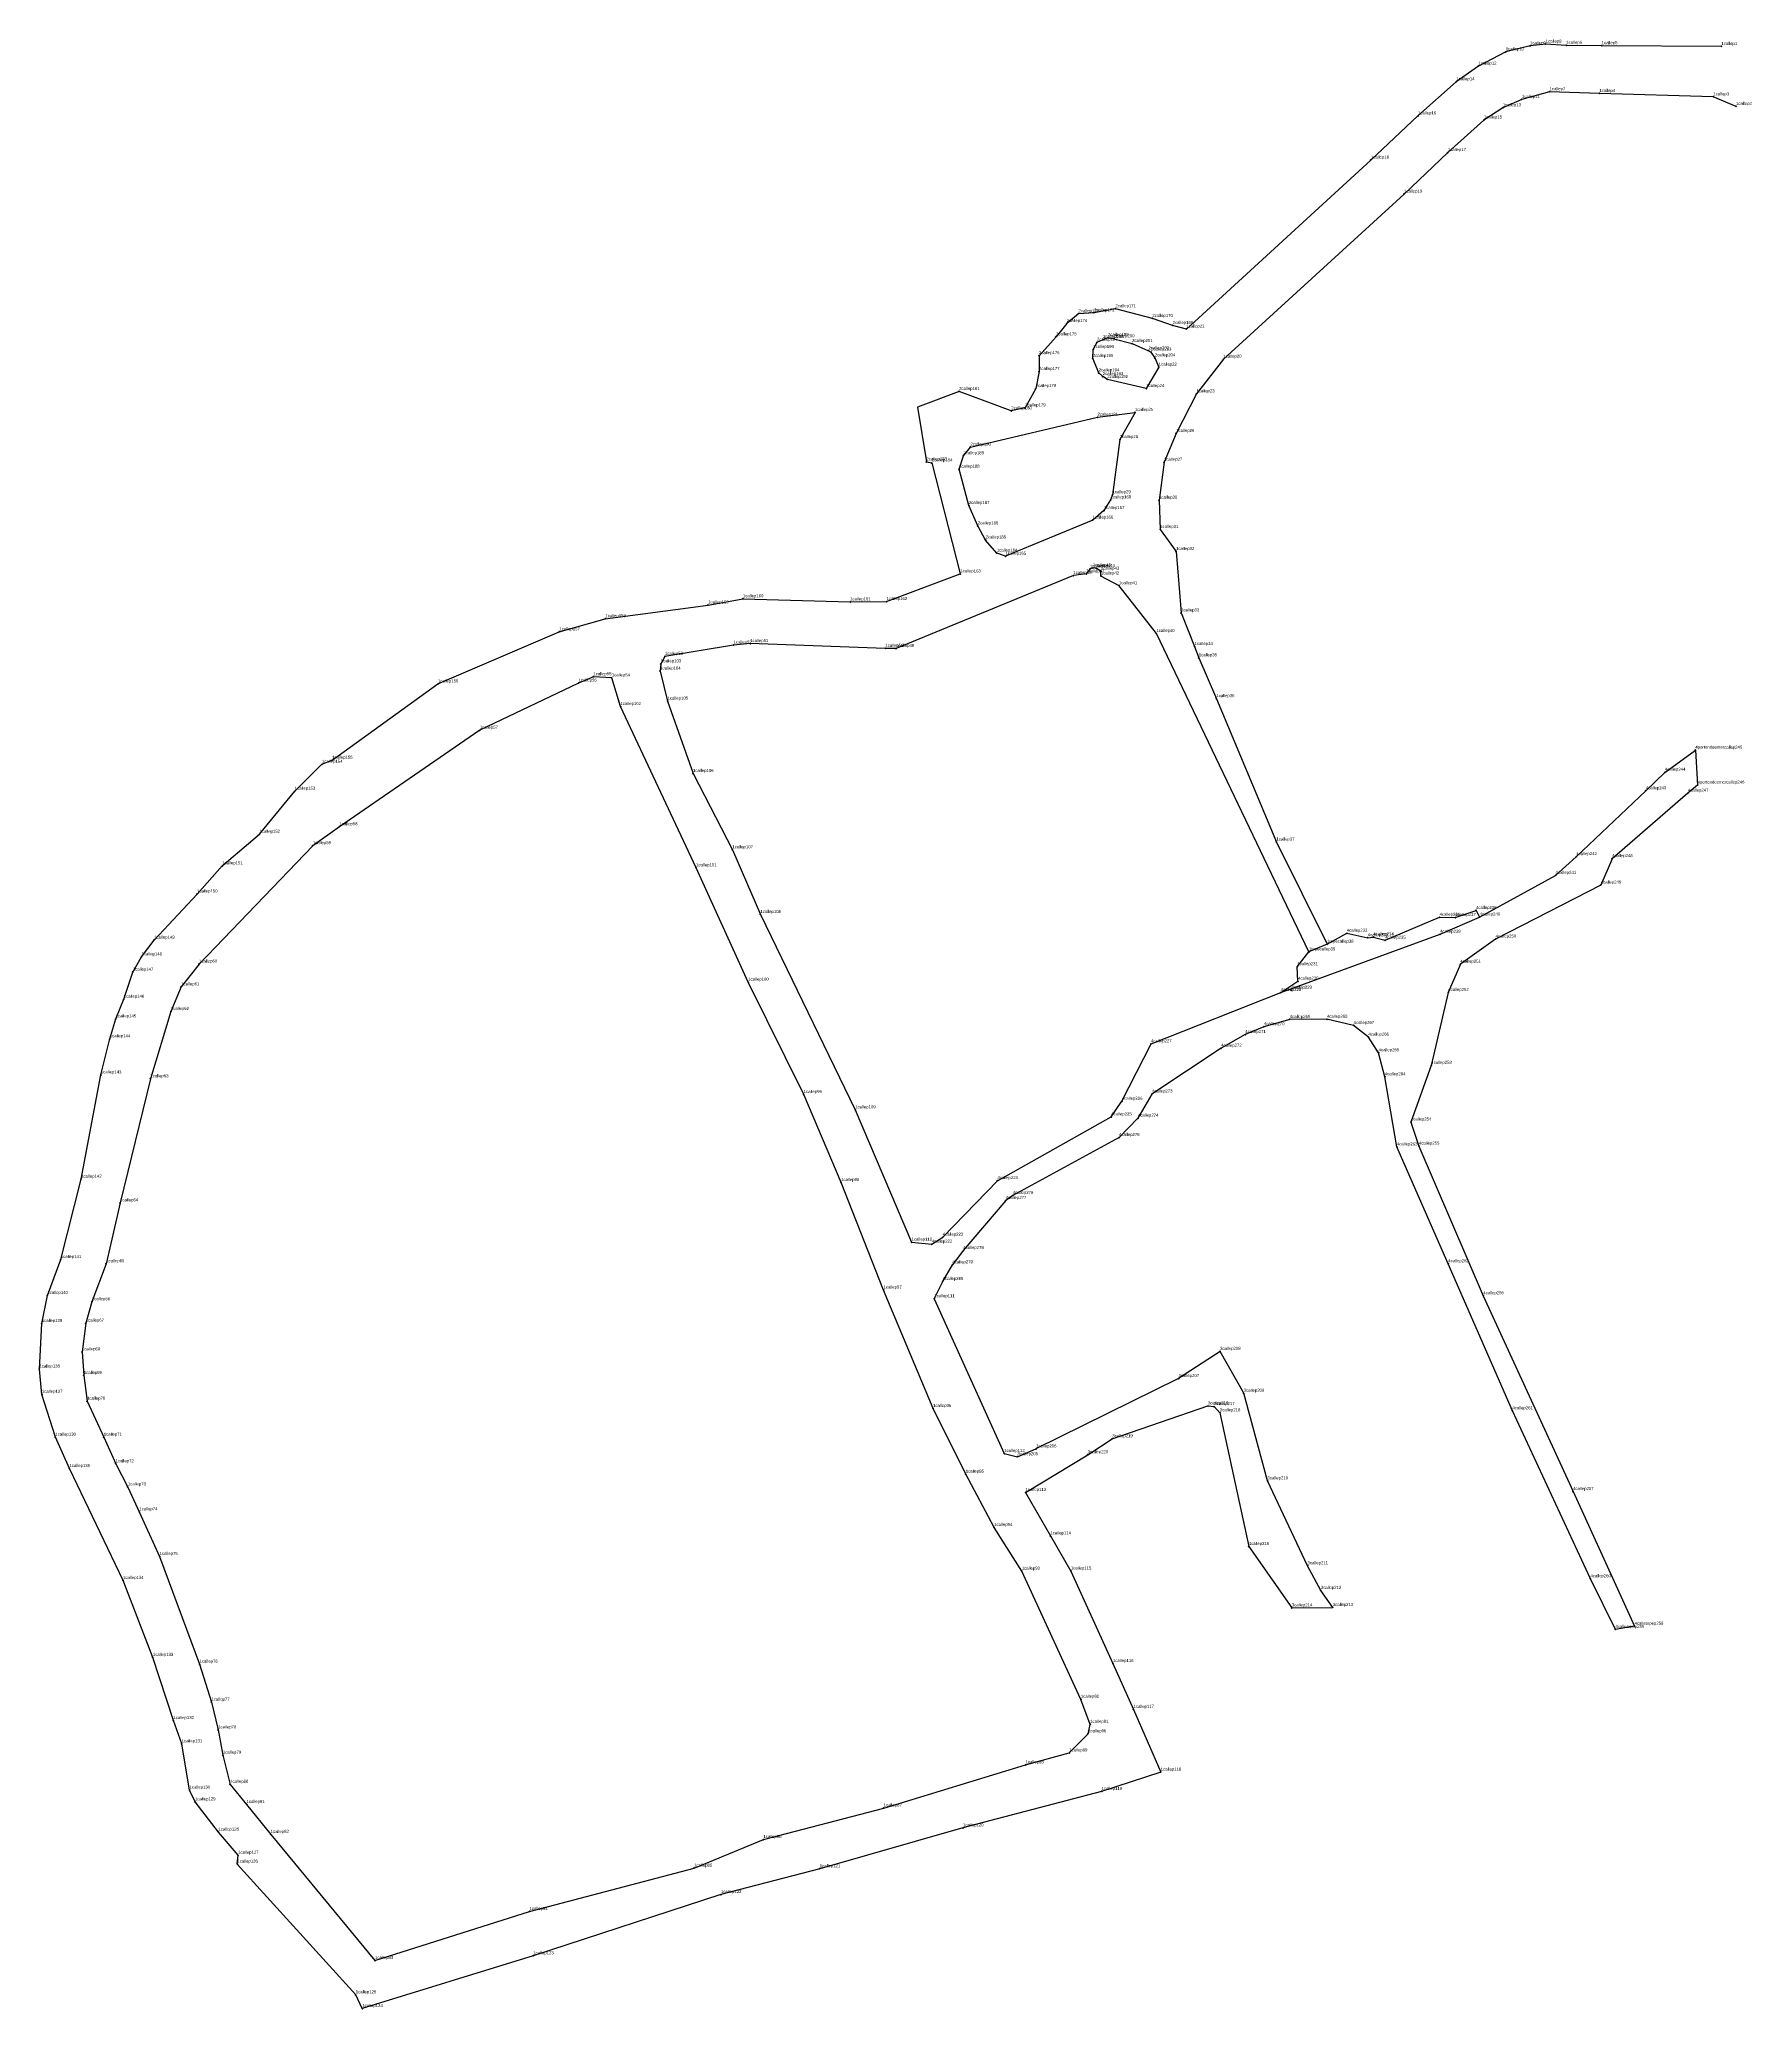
# Model space of a CAD drawing. Header units: millimetres. Extents: x 566258 to 574421, y 1333409 to 1335068.
# Drawn here: x 566257.6 to 566539.5, y 1333409.2 to 1333733.6 of the extents above; entities that cross this region are included whole.
import ezdxf

# ---------------------------------------------------------------- set-up
doc = ezdxf.new("R2010")
doc.units = ezdxf.units.MM
doc.layers.add('Point', color=5, linetype='Continuous', lineweight=100)
doc.layers.add('Point_Name', color=1, linetype='Continuous', lineweight=100)
doc.styles.get("Standard").update_dxf_attribs({"font": 'arial.ttf'})

msp = doc.modelspace()

# ---------------------------------------------------------------- linework, layer by layer
at = {"color": 5}
for points, elevation in [([(566534.57, 1333732.39), (566514.86, 1333732.52), (566509.02, 1333732.58), (566505.64, 1333732.78), (566503.06, 1333732.48), (566499.06, 1333731.49), (566494.55, 1333729.16), (566490.92, 1333726.58), (566484.6, 1333720.95), (566476.84, 1333713.68), (566446.46, 1333685.85), (566444.2, 1333686.44), (566440.87, 1333687.6), (566434.79, 1333689.2), (566431.27, 1333688.53), (566428.69, 1333688.38), (566426.76, 1333686.75), (566425.01, 1333684.58), (566422.2, 1333681.47), (566422.2, 1333678.86), (566421.65, 1333676.04), (566419.91, 1333672.88), (566417.63, 1333672.38), (566409.04, 1333675.58)], -0.46), ([(566439.85, 1333676.05), (566433.46, 1333677.55), (566432.69, 1333678.02), (566432.04, 1333678.63), (566431.05, 1333681.01), (566431.14, 1333682.49), (566431.75, 1333683.69), (566432.76, 1333684.13), (566433.57, 1333684.46), (566434.54, 1333684.26), (566437.53, 1333683.47), (566440.24, 1333682.27), (566440.62, 1333682.06), (566441.26, 1333681.11), (566441.91, 1333679.58)], 8.52), ([(566441.91, 1333679.58), (566439.85, 1333676.05)], 8.26), ([(566409.04, 1333675.58), (566402.19, 1333672.98)], -0.46), ([(566402.19, 1333672.98), (566403.65, 1333663.97), (566404.54, 1333663.8)], -0.46), ([(566410.9, 1333666.41), (566431.83, 1333671.33), (566438.01, 1333672.13)], 9.4), ([(566438.01, 1333672.13), (566435.52, 1333667.65), (566434.31, 1333658.56), (566433.99, 1333657.71), (566432.88, 1333655.95), (566431.04, 1333654.39), (566416.69, 1333648.43), (566415.25, 1333648.95)], 8.77), ([(566415.25, 1333648.95), (566413.4, 1333651.11), (566412.12, 1333653.43), (566410.65, 1333656.79), (566409.03, 1333662.76), (566409.76, 1333664.99), (566410.9, 1333666.41)], 9.72), ([(566404.54, 1333663.8), (566409.23, 1333645.52)], -0.46), ([(566338.9, 1333417.94), (566310.75, 1333409.25), (566309.68, 1333411.51), (566290.18, 1333433.04), (566290.31, 1333434.5), (566287.06, 1333438.32), (566283.21, 1333443.28), (566282.32, 1333445.24), (566281.02, 1333452.83), (566279.65, 1333456.67), (566276.26, 1333467.09), (566271.36, 1333479.77), (566262.54, 1333498.19), (566260.21, 1333503.35), (566258.01, 1333510.41), (566257.58, 1333514.58), (566257.97, 1333522.07), (566258.9, 1333526.7), (566261.1, 1333532.6), (566264.46, 1333545.85), (566267.71, 1333563.01), (566269.17, 1333568.94), (566270.15, 1333572.23), (566271.47, 1333575.48), (566272.97, 1333579.94), (566274.39, 1333582.44), (566276.48, 1333585.21), (566283.54, 1333592.81), (566287.69, 1333597.45), (566293.82, 1333602.64), (566299.63, 1333609.73), (566304.12, 1333614.17), (566305.78, 1333614.85), (566323.2, 1333627.41), (566343.2, 1333635.99), (566350.78, 1333638.15), (566367.71, 1333640.4), (566373.43, 1333641.43), (566391.1, 1333640.91), (566397.11, 1333640.97), (566409.23, 1333645.52)], 11.87), ([(566351.85, 1333628.39), (566348.81, 1333628.59), (566346.37, 1333627.55), (566330.11, 1333619.78), (566306.98, 1333603.89), (566302.61, 1333600.77), (566283.87, 1333581.27), (566280.93, 1333577.52), (566279.23, 1333573.48), (566275.86, 1333562.38), (566270.86, 1333541.94), (566268.58, 1333531.92), (566266.23, 1333525.66), (566265.23, 1333522.13), (566264.61, 1333517.39), (566264.89, 1333513.52), (566265.44, 1333509.28), (566268.18, 1333503.34), (566270.15, 1333498.97), (566272.14, 1333495.15), (566274.04, 1333491.06), (566277.38, 1333483.71), (566283.97, 1333465.97), (566285.92, 1333459.73), (566287.02, 1333455.14), (566287.81, 1333450.98), (566289, 1333446.18), (566291.7, 1333442.87), (566295.67, 1333437.94), (566312.85, 1333417.16), (566338.3, 1333425.24), (566365.4, 1333432.38), (566376.81, 1333437.08), (566396.62, 1333442.28), (566419.98, 1333449.39), (566427.18, 1333451.35), (566430.29, 1333454.51), (566430.63, 1333456.06), (566429.1, 1333460.18), (566419.36, 1333481.29), (566414.81, 1333488.49), (566410.13, 1333497.25), (566404.75, 1333508.09), (566396.6, 1333527.59), (566389.61, 1333545.28), (566383.45, 1333559.77), (566374.31, 1333578.29), (566365.72, 1333597.13), (566353.28, 1333623.68), (566351.85, 1333628.39)], 6.21), ([(566404.95, 1333526.15), (566406.35, 1333529), (566407.93, 1333531.73)], 9.73), ([(566404.95, 1333526.15), (566416.47, 1333500.66), (566418.65, 1333500.14), (566421.7, 1333501.42)], 9.73), ([(566430.22, 1333500.47), (566434.26, 1333503.09), (566450.01, 1333508.51), (566451.04, 1333508.4), (566451.98, 1333507.37), (566456.73, 1333485.34), (566463.83, 1333475.23), (566470.57, 1333475.31), (566468.6, 1333478.12), (566466.42, 1333482.17), (566459.83, 1333496.16), (566455.92, 1333510.59), (566452.01, 1333517.49), (566445.18, 1333513.01), (566421.7, 1333501.42)], 10.85), ([(566419.99, 1333494.26), (566430.22, 1333500.47)], 12.15), ([(566419.99, 1333494.26), (566424.08, 1333487.1), (566427.44, 1333481.31), (566434.38, 1333466.07), (566437.75, 1333458.53), (566442.24, 1333448.19), (566432.51, 1333445.01), (566409.68, 1333439.01), (566386.09, 1333432.28), (566369.82, 1333428.02), (566338.9, 1333417.94)], 12.15)]:
    msp.add_lwpolyline(points, dxfattribs=dict(at, elevation=elevation))
for points in [[(566536.98, 1333722.52), (566533.24, 1333724.1), (566514.48, 1333724.65), (566506.27, 1333724.94), (566501.7, 1333723.68), (566498.58, 1333722.3), (566495.45, 1333720.28), (566489.52, 1333714.91), (566482.31, 1333708.08), (566452.56, 1333680.88), (566448.12, 1333675.17), (566444.78, 1333668.66), (566442.79, 1333663.91), (566441.97, 1333657.67), (566442.16, 1333652.86), (566444.77, 1333649.2), (566445.6, 1333639.11), (566447.82, 1333633.56), (566448.5, 1333631.7), (566451.4, 1333624.98), (566461.29, 1333601.37), (566469.64, 1333584.55), (566466.64, 1333583.28), (566441.54, 1333635.71), (566435.37, 1333643.58), (566432.4, 1333645.18), (566432.4, 1333645.98), (566431.69, 1333646.4), (566431.07, 1333646.52), (566430.57, 1333646.32), (566429.98, 1333645.53), (566427.85, 1333645.25), (566398.65, 1333633.24), (566396.89, 1333633.27), (566374.64, 1333634.05), (566371.9, 1333633.81), (566360.58, 1333631.95)], [(566360.58, 1333631.95), (566359.9, 1333630.71), (566359.81, 1333629.53), (566361.03, 1333624.58), (566365.23, 1333612.65), (566371.71, 1333600.09), (566376.32, 1333589.44), (566391.93, 1333557.26)], [(566404.54, 1333535.14), (566406.34, 1333536.29), (566415.34, 1333545.6), (566434.09, 1333556.09), (566435.85, 1333558.67), (566440.65, 1333568.11), (566462, 1333576.58), (566488.25, 1333586.18), (566494.76, 1333589.02), (566507.27, 1333595.88), (566510.68, 1333598.96), (566522.12, 1333609.81), (566525.26, 1333612.85), (566530.28, 1333616.51), (566530.64, 1333610.75), (566529.06, 1333609.42), (566516.57, 1333598.63), (566514.7, 1333594.29), (566497.39, 1333585.39), (566491.58, 1333581.24), (566489.58, 1333576.59), (566486.8, 1333564.59), (566483.43, 1333555.26), (566484.75, 1333551.29), (566495.36, 1333526.65), (566510.15, 1333494.39), (566520.28, 1333472.22), (566517.13, 1333471.7), (566513, 1333480.04), (566500.15, 1333507.7), (566489.59, 1333531.92), (566481.14, 1333551.15), (566479.16, 1333562.71), (566478.13, 1333566.67), (566476.44, 1333569.25), (566474.01, 1333571.16), (566469.61, 1333572.18), (566463.49, 1333572.16), (566459.24, 1333570.96), (566456.16, 1333569.66), (566452.19, 1333567.41), (566440.8, 1333559.87), (566438.48, 1333555.89), (566435.38, 1333552.71), (566417.89, 1333543.17), (566416.73, 1333542.32), (566409.72, 1333534.1), (566407.93, 1333531.73)], [(566469.64, 1333584.55), (566472.9, 1333586.35), (566476.34, 1333585.61), (566477.23, 1333585.73), (566479.2, 1333585.19), (566488.16, 1333588.97), (566490.74, 1333588.93), (566494.17, 1333590.1), (566494.76, 1333589.02)], [(566462, 1333576.58), (566464.84, 1333578.45), (566464.73, 1333580.84), (566466.64, 1333583.28)], [(566391.93, 1333557.26), (566401.22, 1333535.47)], [(566401.22, 1333535.47), (566404.54, 1333535.14)]]:
    msp.add_lwpolyline(points, dxfattribs=at)
at = {"layer": 'Point', "color": 5}
for p in [(566499.06, 1333731.49, 4.2), (566503.06, 1333732.48, 3.71), (566505.64, 1333732.78, 3.4), (566509.02, 1333732.58, 3.03), (566514.86, 1333732.52, 2.32), (566534.57, 1333732.39, -0.46), (566494.55, 1333729.16, 4.65), (566490.92, 1333726.58, 5.18), (566501.7, 1333723.68, 4.07), (566506.27, 1333724.94, 3.41), (566514.48, 1333724.65, 2.52), (566533.24, 1333724.1, 0.56), (566484.6, 1333720.95, 5.62), (566495.45, 1333720.28, 5.11), (566498.58, 1333722.3, 4.65), (566536.98, 1333722.52), (566489.52, 1333714.91, 5.79), (566476.84, 1333713.68, 6.27), (566482.31, 1333708.08, 6.39), (566428.69, 1333688.38, 8.65), (566431.27, 1333688.53, 8.66), (566434.79, 1333689.2, 8.61), (566425.01, 1333684.58, 8.76), (566426.76, 1333686.75, 8.7), (566440.87, 1333687.6, 8.42), (566444.2, 1333686.44, 8.11), (566446.46, 1333685.85, 7.87), (566422.2, 1333681.47, 9), (566431.14, 1333682.49, 8.86), (566431.75, 1333683.69, 8.83), (566432.76, 1333684.13, 8.74), (566433.57, 1333684.46, 8.61), (566434.54, 1333684.26, 8.56), (566437.53, 1333683.47, 8.6), (566440.24, 1333682.27, 8.42), (566440.62, 1333682.06, 8.41), (566422.2, 1333678.86, 9.12), (566431.05, 1333681.01, 8.84), (566432.04, 1333678.63, 8.94), (566441.26, 1333681.11, 8.34), (566441.91, 1333679.58, 8.26), (566452.56, 1333680.88, 7.77), (566409.04, 1333675.58, 9.6), (566421.65, 1333676.04, 9.18), (566432.69, 1333678.02, 8.82), (566433.46, 1333677.55, 8.88), (566439.85, 1333676.05, 8.52), (566448.12, 1333675.17, 8.19), (566417.63, 1333672.38, 9.23), (566419.91, 1333672.88, 9.14), (566438.01, 1333672.13, 8.77), (566431.83, 1333671.33, 9.11), (566444.78, 1333668.66, 8.55), (566410.9, 1333666.41, 9.4), (566435.52, 1333667.65, 9.04), (566403.65, 1333663.97, 9.51), (566404.54, 1333663.8, 9.13), (566409.03, 1333662.76, 9.49), (566409.76, 1333664.99, 9.43), (566442.79, 1333663.91, 8.96), (566410.65, 1333656.79, 9.56), (566432.88, 1333655.95, 9.68), (566433.99, 1333657.71, 9.51), (566434.31, 1333658.56, 9.47), (566441.97, 1333657.67, 9.3), (566412.12, 1333653.43, 9.63), (566431.04, 1333654.39, 9.73), (566442.16, 1333652.86, 9.54), (566413.4, 1333651.11, 9.59), (566415.25, 1333648.95, 9.72), (566444.77, 1333649.2, 9.76), (566416.69, 1333648.43, 9.76), (566430.57, 1333646.32, 10.34), (566431.07, 1333646.52, 10.18), (566431.69, 1333646.4, 10.15), (566432.4, 1333645.98, 10.17), (566409.23, 1333645.52, 9.73), (566427.85, 1333645.25, 10.11), (566429.98, 1333645.53, 10.24), (566432.4, 1333645.18, 10.58), (566435.37, 1333643.58, 10.22), (566367.71, 1333640.4, 7.35), (566373.43, 1333641.43, 8.2), (566391.1, 1333640.91, 9.14), (566397.11, 1333640.97, 9.48), (566343.2, 1333635.99, 5.58), (566350.78, 1333638.15, 5.87), (566445.6, 1333639.11, 10.23), (566371.9, 1333633.81, 7.29), (566374.64, 1333634.05, 7.55), (566396.89, 1333633.27, 9.32), (566398.65, 1333633.24, 9.49), (566441.54, 1333635.71, 10.34), (566447.82, 1333633.56, 10.64), (566359.81, 1333629.53, 6.67), (566359.9, 1333630.71, 6.6), (566360.58, 1333631.95, 6.81), (566448.5, 1333631.7, 10.69), (566323.2, 1333627.41, 4.99), (566346.37, 1333627.55, 5.65), (566348.81, 1333628.59, 5.86), (566351.85, 1333628.39, 6.21), (566353.28, 1333623.68, 6.92), (566361.03, 1333624.58, 6.62), (566451.4, 1333624.98, 11.39), (566330.11, 1333619.78, 5.3), (566530.28, 1333616.51, 6.96), (566304.12, 1333614.17, 5.27), (566305.78, 1333614.85, 5.26), (566365.23, 1333612.65, 7.79), (566525.26, 1333612.85, 8.67), (566530.64, 1333610.75, 6.87), (566299.63, 1333609.73, 5.35), (566522.12, 1333609.81, 9.23), (566529.06, 1333609.42, 7.83), (566306.98, 1333603.89, 5.42), (566293.82, 1333602.64, 5.34), (566302.61, 1333600.77, 5.62), (566461.29, 1333601.37, 11.89), (566287.69, 1333597.45, 5.55), (566365.72, 1333597.13, 7), (566371.71, 1333600.09, 6.76), (566510.68, 1333598.96, 10.84), (566516.57, 1333598.63, 9.66), (566507.27, 1333595.88, 11.28), (566514.7, 1333594.29, 10.91), (566283.54, 1333592.81, 5.93), (566376.32, 1333589.44, 7.72), (566488.16, 1333588.97, 12.74), (566490.74, 1333588.93, 12.47), (566494.17, 1333590.1, 12.64), (566494.76, 1333589.02, 12.99), (566276.48, 1333585.21, 6.22), (566469.64, 1333584.55, 13.18), (566472.9, 1333586.35, 17.09), (566476.34, 1333585.61, 17.41), (566477.23, 1333585.73, 17.31), (566479.2, 1333585.19, 13.02), (566488.25, 1333586.18, 12.76), (566497.39, 1333585.39, 12.35), (566274.39, 1333582.44, 6.37), (566283.87, 1333581.27, 6), (566464.73, 1333580.84, 18.15), (566466.64, 1333583.28, 13.8), (566491.58, 1333581.24, 14.15), (566272.97, 1333579.94, 6.38), (566280.93, 1333577.52, 5.99), (566374.31, 1333578.29, 7.86), (566464.84, 1333578.45, 16.89), (566271.47, 1333575.48, 6.37), (566462, 1333576.58, 13.85), (566463.76, 1333576.97, 16.6), (566489.58, 1333576.59, 13.08), (566270.15, 1333572.23, 6.46), (566279.23, 1333573.48, 6.2), (566463.49, 1333572.16, 12.46), (566469.61, 1333572.18, 12.84), (566474.01, 1333571.16, 12.93), (566269.17, 1333568.94, 6.52), (566440.65, 1333568.11, 11.91), (566456.16, 1333569.66, 12.88), (566459.24, 1333570.96, 12.78), (566476.44, 1333569.25, 12.62), (566452.19, 1333567.41, 12.88), (566478.13, 1333566.67, 13.24), (566486.8, 1333564.59, 14.89), (566267.71, 1333563.01, 6.64), (566275.86, 1333562.38, 6.49), (566479.16, 1333562.71, 13.28), (566383.45, 1333559.77, 8.57), (566435.85, 1333558.67, 9.08), (566440.8, 1333559.87, 12.08), (566391.93, 1333557.26, 9.01), (566434.09, 1333556.09, 9.8), (566438.48, 1333555.89, 12.06), (566483.43, 1333555.26, 16.67), (566435.38, 1333552.71, 11.89), (566481.14, 1333551.15, 13.75), (566484.75, 1333551.29, 13.89), (566264.46, 1333545.85, 7.46), (566389.61, 1333545.28, 8.86), (566415.34, 1333545.6, 9.98), (566270.86, 1333541.94, 7.59), (566416.73, 1333542.32, 10.13), (566417.89, 1333543.17, 10.3), (566401.22, 1333535.47, 9.33), (566406.34, 1333536.29, 9.47), (566261.1, 1333532.6, 8.39), (566404.54, 1333535.14, 9.39), (566409.72, 1333534.1, 9.6), (566268.58, 1333531.92, 8.11), (566406.35, 1333529, 9.64), (566407.93, 1333531.73, 9.59), (566489.59, 1333531.92, 14.43), (566258.9, 1333526.7, 8.68), (566266.23, 1333525.66, 8.5), (566396.6, 1333527.59, 9.41), (566404.95, 1333526.15, 9.73), (566495.36, 1333526.65, 14.74), (566257.97, 1333522.07, 9.04), (566265.23, 1333522.13, 8.82), (566264.61, 1333517.39, 9.21), (566452.01, 1333517.49, 12.46), (566257.58, 1333514.58, 9.47), (566264.89, 1333513.52, 9.5), (566445.18, 1333513.01, 11.78), (566258.01, 1333510.41, 9.58), (566455.92, 1333510.59, 12.37), (566265.44, 1333509.28, 9.97), (566404.75, 1333508.09, 9.93), (566450.01, 1333508.51, 11.99), (566451.04, 1333508.4, 12.13), (566451.98, 1333507.37, 12.31), (566500.15, 1333507.7, 15.07), (566260.21, 1333503.35, 9.89), (566268.18, 1333503.34, 10.13), (566434.26, 1333503.09, 10.9), (566416.47, 1333500.66, 10.45), (566418.65, 1333500.14, 10.78), (566421.7, 1333501.42, 11.93), (566430.22, 1333500.47, 10.85), (566262.54, 1333498.19, 10.26), (566270.15, 1333498.97, 10.32), (566410.13, 1333497.25, 10.42), (566272.14, 1333495.15, 10.57), (566419.99, 1333494.26, 12.15), (566459.83, 1333496.16, 12.45), (566510.15, 1333494.39, 14.96), (566274.04, 1333491.06, 11.02), (566414.81, 1333488.49, 10.93), (566424.08, 1333487.1, 11.07), (566277.38, 1333483.71, 11.03), (566456.73, 1333485.34, 12.67), (566419.36, 1333481.29, 11.12), (566427.44, 1333481.31, 11.32), (566466.42, 1333482.17, 12.33), (566271.36, 1333479.77, 11.3), (566468.6, 1333478.12, 14.14), (566513, 1333480.04, 15.46), (566463.83, 1333475.23, 14.58), (566470.57, 1333475.31, 14.19), (566517.13, 1333471.7, 15.44), (566520.28, 1333472.22, 15.43), (566276.26, 1333467.09, 11.89), (566283.97, 1333465.97, 11.93), (566434.38, 1333466.07, 12.35), (566285.92, 1333459.73, 12.13), (566429.1, 1333460.18, 12.36), (566437.75, 1333458.53, 12.6), (566279.65, 1333456.67, 12.29), (566287.02, 1333455.14, 12.22), (566430.29, 1333454.51, 12.62), (566430.63, 1333456.06, 12.58), (566281.02, 1333452.83, 12.47), (566427.18, 1333451.35, 12.64), (566287.81, 1333450.98, 12.74), (566419.98, 1333449.39, 12.56), (566442.24, 1333448.19, 13.17), (566282.32, 1333445.24, 12.74), (566289, 1333446.18, 12.56), (566432.51, 1333445.01, 12.86), (566283.21, 1333443.28, 12.75), (566291.7, 1333442.87, 12.61), (566396.62, 1333442.28, 12.7), (566287.06, 1333438.32, 13.18), (566409.68, 1333439.01, 12.13), (566295.67, 1333437.94, 12.49), (566376.81, 1333437.08, 11.52), (566290.18, 1333433.04, 13.62), (566290.31, 1333434.5, 12.93), (566365.4, 1333432.38, 14.53), (566386.09, 1333432.28, 11.63), (566338.3, 1333425.24, 11.88), (566369.82, 1333428.02, 11.61), (566312.85, 1333417.16, 12.61), (566338.9, 1333417.94, 11.87), (566309.68, 1333411.51, 12.89), (566310.75, 1333409.25, 12.92)]:
    msp.add_point(p, dxfattribs=at)

# ---------------------------------------------------------------- texts
at = {"layer": 'Point_Name', "color": 5}
for s, p in [('1callep9', (566503.06, 1333732.73, -392.82)), ('1callep8', (566505.64, 1333733.03, -392.82)), ('1callep6', (566509.02, 1333732.83, -392.82)), ('1callep5', (566514.86, 1333732.77, -392.82)), ('1callep10', (566499.06, 1333731.74, -392.82)), ('1callep1', (566534.57, 1333732.64, -392.82)), ('1callep14', (566490.92, 1333726.83, -392.82)), ('1callep12', (566494.55, 1333729.41, -392.82)), ('1callep11', (566501.7, 1333723.93, -392.82)), ('1callep7', (566506.27, 1333725.19, -392.82)), ('1callep4', (566514.48, 1333724.9, -392.82)), ('1callep3', (566533.24, 1333724.35, -392.82)), ('1callep16', (566484.6, 1333721.2, -392.82)), ('1callep15', (566495.45, 1333720.53, -392.82)), ('1callep13', (566498.58, 1333722.55, -392.82)), ('1callep2', (566536.98, 1333722.77, -392.82)), ('1callep18', (566476.84, 1333713.93, -392.82)), ('1callep17', (566489.52, 1333715.16, -392.82)), ('1callep19', (566482.31, 1333708.33, -392.82)), ('2callep173', (566428.69, 1333688.63, -392.82)), ('2callep172', (566431.27, 1333688.78, -392.82)), ('2callep171', (566434.79, 1333689.45, -392.82)), ('2callep170', (566440.87, 1333687.85, -392.82)), ('2callep175', (566425.01, 1333684.83, -392.82)), ('2callep174', (566426.76, 1333687, -392.82)), ('2callep198', (566432.76, 1333684.38, -392.82)), ('2callep199', (566433.57, 1333684.71, -392.82)), ('2callep200', (566434.54, 1333684.51, -392.82)), ('2callep169', (566444.2, 1333686.69, -392.82)), ('1callep21', (566446.46, 1333686.1, -392.82)), ('2callep176', (566422.2, 1333681.72, -392.82)), ('2callep195', (566431.05, 1333681.26, -392.82)), ('2callep196', (566431.14, 1333682.74, -392.82)), ('2callep197', (566431.75, 1333683.94, -392.82)), ('2callep201', (566437.53, 1333683.72, -392.82)), ('2callep202', (566440.24, 1333682.52, -392.82)), ('2callep203', (566440.62, 1333682.31, -392.82)), ('2callep204', (566441.26, 1333681.36, -392.82)), ('1callep20', (566452.56, 1333681.13, -392.82)), ('2callep177', (566422.2, 1333679.11, -392.82)), ('2callep194', (566432.04, 1333678.88, -392.82)), ('2callep193', (566432.69, 1333678.27, -392.82)), ('2callep192', (566433.46, 1333677.8, -392.82)), ('1callep22', (566441.91, 1333679.83, -392.82)), ('2callep181', (566409.04, 1333675.83, -392.82)), ('2callep178', (566421.65, 1333676.29, -392.82)), ('1callep24', (566439.85, 1333676.3, -392.82)), ('1callep23', (566448.12, 1333675.42, -392.82)), ('2callep180', (566417.63, 1333672.63, -392.82)), ('2callep179', (566419.91, 1333673.13, -392.82)), ('2callep191', (566431.83, 1333671.58, -392.82)), ('1callep25', (566438.01, 1333672.38, -392.82)), ('1callep28', (566435.52, 1333667.9, -392.82)), ('1callep26', (566444.78, 1333668.91, -392.82)), ('2callep189', (566409.76, 1333665.24, -392.82)), ('2callep190', (566410.9, 1333666.66, -392.82)), ('2callep183', (566403.65, 1333664.22, -392.82)), ('2callep184', (566404.54, 1333664.05, -392.82)), ('2callep188', (566409.03, 1333663.01, -392.82)), ('1callep27', (566442.79, 1333664.16, -392.82)), ('1callep29', (566434.31, 1333658.81, -392.82)), ('2callep187', (566410.65, 1333657.04, -392.82)), ('1callep167', (566432.88, 1333656.2, -392.82)), ('1callep168', (566433.99, 1333657.96, -392.82)), ('1callep30', (566441.97, 1333657.92, -392.82)), ('2callep186', (566412.12, 1333653.68, -392.82)), ('1callep166', (566431.04, 1333654.64, -392.82)), ('1callep31', (566442.16, 1333653.11, -392.82)), ('2callep185', (566413.4, 1333651.36, -392.82)), ('1callep164', (566415.25, 1333649.2, -392.82)), ('1callep165', (566416.69, 1333648.68, -392.82)), ('1callep32', (566444.77, 1333649.45, -392.82)), ('1callep163', (566409.23, 1333645.77, -392.82)), ('1callep48', (566427.85, 1333645.5, -392.82)), ('1callep47', (566429.98, 1333645.78, -392.82)), ('1callep46', (566430.57, 1333646.57, -392.82)), ('1callep45', (566431.07, 1333646.77, -392.82)), ('1callep44', (566431.69, 1333646.65, -392.82)), ('1callep43', (566432.4, 1333646.23, -392.82)), ('1callep42', (566432.4, 1333645.43, -392.82)), ('1callep41', (566435.37, 1333643.83, -392.82)), ('1callep159', (566367.71, 1333640.65, -392.82)), ('1callep160', (566373.43, 1333641.68, -392.82)), ('1callep161', (566391.1, 1333641.16, -392.82)), ('1callep162', (566397.11, 1333641.22, -392.82)), ('1callep33', (566445.6, 1333639.36, -392.82)), ('1callep157', (566343.2, 1333636.24, -392.82)), ('1callep158', (566350.78, 1333638.4, -392.82)), ('1callep40', (566441.54, 1333635.96, -392.82)), ('1callep53', (566360.58, 1333632.2, -392.82)), ('1callep52', (566371.9, 1333634.06, -392.82)), ('1callep51', (566374.64, 1333634.3, -392.82)), ('1callep50', (566396.89, 1333633.52, -392.82)), ('1callep49', (566398.65, 1333633.49, -392.82)), ('1callep34', (566447.82, 1333633.81, -392.82)), ('1callep104', (566359.81, 1333629.78, -392.82)), ('1callep103', (566359.9, 1333630.96, -392.82)), ('1callep35', (566448.5, 1333631.95, -392.82)), ('1callep156', (566323.2, 1333627.66, -392.82)), ('1callep56', (566346.37, 1333627.8, -392.82)), ('1callep55', (566348.81, 1333628.84, -392.82)), ('1callep54', (566351.85, 1333628.64, -392.82)), ('1callep102', (566353.28, 1333623.93, -392.82)), ('1callep105', (566361.03, 1333624.83, -392.82)), ('1callep36', (566451.4, 1333625.23, -392.82)), ('1callep57', (566330.11, 1333620.03, -392.82)), ('4portondeemercallep245', (566530.28, 1333616.76, -392.82)), ('1callep154', (566304.12, 1333614.42, -392.82)), ('1callep155', (566305.78, 1333615.1, -392.82)), ('1callep106', (566365.23, 1333612.9, -392.82)), ('4callep244', (566525.26, 1333613.1, -392.82)), ('1callep153', (566299.63, 1333609.98, -392.82)), ('4callep243', (566522.12, 1333610.06, -392.82)), ('4callep247', (566529.06, 1333609.67, -392.82)), ('4portondeemercallep246', (566530.64, 1333611, -392.82)), ('1callep58', (566306.98, 1333604.14, -392.82)), ('1callep152', (566293.82, 1333602.89, -392.82)), ('1callep59', (566302.61, 1333601.02, -392.82)), ('1callep107', (566371.71, 1333600.34, -392.82)), ('1callep37', (566461.29, 1333601.62, -392.82)), ('1callep151', (566287.69, 1333597.7, -392.82)), ('1callep101', (566365.72, 1333597.38, -392.82)), ('4callep242', (566510.68, 1333599.21, -392.82)), ('4callep248', (566516.57, 1333598.88, -392.82)), ('4callep241', (566507.27, 1333596.13, -392.82)), ('4callep249', (566514.7, 1333594.54, -392.82)), ('1callep150', (566283.54, 1333593.06, -392.82)), ('4callep238', (566494.17, 1333590.35, -392.82)), ('1callep108', (566376.32, 1333589.69, -392.82)), ('4callep236', (566488.16, 1333589.22, -392.82)), ('4callep237', (566490.74, 1333589.18, -392.82)), ('4callep240', (566494.76, 1333589.27, -392.82)), ('1callep149', (566276.48, 1333585.46, -392.82)), ('1topecallep39', (566466.64, 1333583.53, -392.82)), ('1topecallep38', (566469.64, 1333584.8, -392.82)), ('4callep232', (566472.9, 1333586.6, -392.82)), ('4callep233', (566476.34, 1333585.86, -392.82)), ('4callep234', (566477.23, 1333585.98, -392.82)), ('4callep235', (566479.2, 1333585.44, -392.82)), ('4callep239', (566488.25, 1333586.43, -392.82)), ('4callep250', (566497.39, 1333585.64, -392.82)), ('1callep148', (566274.39, 1333582.69, -392.82)), ('1callep60', (566283.87, 1333581.52, -392.82)), ('4callep231', (566464.73, 1333581.09, -392.82)), ('4callep251', (566491.58, 1333581.49, -392.82)), ('1callep147', (566272.97, 1333580.19, -392.82)), ('1callep61', (566280.93, 1333577.77, -392.82)), ('1callep100', (566374.31, 1333578.54, -392.82)), ('4callep229', (566463.76, 1333577.22, -392.82)), ('4callep230', (566464.84, 1333578.7, -392.82)), ('1callep146', (566271.47, 1333575.73, -392.82)), ('4callep228', (566462, 1333576.83, -392.82)), ('4callep252', (566489.58, 1333576.84, -392.82)), ('1callep145', (566270.15, 1333572.48, -392.82)), ('1callep62', (566279.23, 1333573.73, -392.82)), ('4callep270', (566459.24, 1333571.21, -392.82)), ('4callep269', (566463.49, 1333572.41, -392.82)), ('4callep268', (566469.61, 1333572.43, -392.82)), ('4callep267', (566474.01, 1333571.41, -392.82)), ('1callep144', (566269.17, 1333569.19, -392.82)), ('4callep227', (566440.65, 1333568.36, -392.82)), ('4callep272', (566452.19, 1333567.66, -392.82)), ('4callep271', (566456.16, 1333569.91, -392.82)), ('4callep266', (566476.44, 1333569.5, -392.82)), ('4callep265', (566478.13, 1333566.92, -392.82)), ('4callep253', (566486.8, 1333564.84, -392.82)), ('1callep143', (566267.71, 1333563.26, -392.82)), ('1callep63', (566275.86, 1333562.63, -392.82)), ('4callep264', (566479.16, 1333562.96, -392.82)), ('1callep99', (566383.45, 1333560.02, -392.82)), ('4callep226', (566435.85, 1333558.92, -392.82)), ('4callep273', (566440.8, 1333560.12, -392.82)), ('1callep109', (566391.93, 1333557.51, -392.82)), ('4callep225', (566434.09, 1333556.34, -392.82)), ('4callep274', (566438.48, 1333556.14, -392.82)), ('4callep254', (566483.43, 1333555.51, -392.82)), ('4callep275', (566435.38, 1333552.96, -392.82)), ('4callep263', (566481.14, 1333551.4, -392.82)), ('4callep255', (566484.75, 1333551.54, -392.82)), ('1callep142', (566264.46, 1333546.1, -392.82)), ('1callep98', (566389.61, 1333545.53, -392.82)), ('4callep224', (566415.34, 1333545.85, -392.82)), ('1callep64', (566270.86, 1333542.19, -392.82)), ('4callep277', (566416.73, 1333542.57, -392.82)), ('4callep276', (566417.89, 1333543.42, -392.82)), ('1callep110', (566401.22, 1333535.72, -392.82)), ('4callep222', (566404.54, 1333535.39, -392.82)), ('4callep223', (566406.34, 1333536.54, -392.82)), ('1callep141', (566261.1, 1333532.85, -392.82)), ('1callep65', (566268.58, 1333532.17, -392.82)), ('4callep279', (566407.93, 1333531.98, -392.82)), ('4callep278', (566409.72, 1333534.35, -392.82)), ('4callep262', (566489.59, 1333532.17, -392.82)), ('4callep280', (566406.35, 1333529.25, -392.82)), ('1callep140', (566258.9, 1333526.95, -392.82)), ('1callep66', (566266.23, 1333525.91, -392.82)), ('1callep97', (566396.6, 1333527.84, -392.82)), ('1callep111', (566404.95, 1333526.4, -392.82)), ('4callep256', (566495.36, 1333526.9, -392.82)), ('1callep139', (566257.97, 1333522.32, -392.82)), ('1callep67', (566265.23, 1333522.38, -392.82)), ('1callep68', (566264.61, 1333517.64, -392.82)), ('3callep208', (566452.01, 1333517.74, -392.82)), ('1callep138', (566257.58, 1333514.83, -392.82)), ('1callep69', (566264.89, 1333513.77, -392.82)), ('3callep207', (566445.18, 1333513.26, -392.82)), ('1callep137', (566258.01, 1333510.66, -392.82)), ('1callep70', (566265.44, 1333509.53, -392.82)), ('3callep209', (566455.92, 1333510.84, -392.82)), ('1callep96', (566404.75, 1333508.34, -392.82)), ('3callep218', (566450.01, 1333508.76, -392.82)), ('3callep217', (566451.04, 1333508.65, -392.82)), ('3callep216', (566451.98, 1333507.62, -392.82)), ('4callep261', (566500.15, 1333507.95, -392.82)), ('1callep136', (566260.21, 1333503.6, -392.82)), ('1callep71', (566268.18, 1333503.59, -392.82)), ('3callep219', (566434.26, 1333503.34, -392.82)), ('1callep72', (566270.15, 1333499.22, -392.82)), ('1callep112', (566416.47, 1333500.91, -392.82)), ('3callep205', (566418.65, 1333500.39, -392.82)), ('3callep206', (566421.7, 1333501.67, -392.82)), ('3callep220', (566430.22, 1333500.72, -392.82)), ('1callep135', (566262.54, 1333498.44, -392.82)), ('1callep95', (566410.13, 1333497.5, -392.82)), ('3callep210', (566459.83, 1333496.41, -392.82)), ('1callep73', (566272.14, 1333495.4, -392.82)), ('1callep113', (566419.99, 1333494.51, -392.82)), ('4callep257', (566510.15, 1333494.64, -392.82)), ('1callep74', (566274.04, 1333491.31, -392.82)), ('1callep94', (566414.81, 1333488.74, -392.82)), ('1callep114', (566424.08, 1333487.35, -392.82)), ('1callep75', (566277.38, 1333483.96, -392.82)), ('3callep215', (566456.73, 1333485.59, -392.82)), ('1callep134', (566271.36, 1333480.02, -392.82)), ('1callep93', (566419.36, 1333481.54, -392.82)), ('1callep115', (566427.44, 1333481.56, -392.82)), ('3callep211', (566466.42, 1333482.42, -392.82)), ('4callep260', (566513, 1333480.29, -392.82)), ('3callep212', (566468.6, 1333478.37, -392.82)), ('3callep214', (566463.83, 1333475.48, -392.82)), ('3callep213', (566470.57, 1333475.56, -392.82)), ('4calletopep259', (566517.13, 1333471.95, -392.82)), ('4calletopep258', (566520.28, 1333472.47, -392.82)), ('1callep133', (566276.26, 1333467.34, -392.82)), ('1callep76', (566283.97, 1333466.22, -392.82)), ('1callep116', (566434.38, 1333466.32, -392.82)), ('1callep92', (566429.1, 1333460.43, -392.82)), ('1callep77', (566285.92, 1333459.98, -392.82)), ('1callep117', (566437.75, 1333458.78, -392.82)), ('1callep132', (566279.65, 1333456.92, -392.82)), ('1callep78', (566287.02, 1333455.39, -392.82)), ('1callep90', (566430.29, 1333454.76, -392.82)), ('1callep91', (566430.63, 1333456.31, -392.82)), ('1callep131', (566281.02, 1333453.08, -392.82)), ('1callep79', (566287.81, 1333451.23, -392.82)), ('1callep89', (566427.18, 1333451.6, -392.82)), ('1callep88', (566419.98, 1333449.64, -392.82)), ('1callep118', (566442.24, 1333448.44, -392.82)), ('1callep130', (566282.32, 1333445.49, -392.82)), ('1callep80', (566289, 1333446.43, -392.82)), ('1callep119', (566432.51, 1333445.26, -392.82)), ('1callep129', (566283.21, 1333443.53, -392.82)), ('1callep81', (566291.7, 1333443.12, -392.82)), ('1callep87', (566396.62, 1333442.53, -392.82)), ('1callep128', (566287.06, 1333438.57, -392.82)), ('1callep82', (566295.67, 1333438.19, -392.82)), ('1callep120', (566409.68, 1333439.26, -392.82)), ('1callep127', (566290.31, 1333434.75, -392.82)), ('1callep86', (566376.81, 1333437.33, -392.82)), ('1callep126', (566290.18, 1333433.29, -392.82)), ('1callep85', (566365.4, 1333432.63, -392.82)), ('1callep121', (566386.09, 1333432.53, -392.82)), ('1callep122', (566369.82, 1333428.27, -392.82)), ('1callep84', (566338.3, 1333425.49, -392.82)), ('1callep123', (566338.9, 1333418.19, -392.82)), ('1callep83', (566312.85, 1333417.41, -392.82)), ('1callep125', (566309.68, 1333411.76, -392.82)), ('1callep124', (566310.75, 1333409.5, -392.82))]:
    msp.add_text(s, height=0.5, dxfattribs=at).set_placement(p)

doc.saveas('drawing.dxf')
